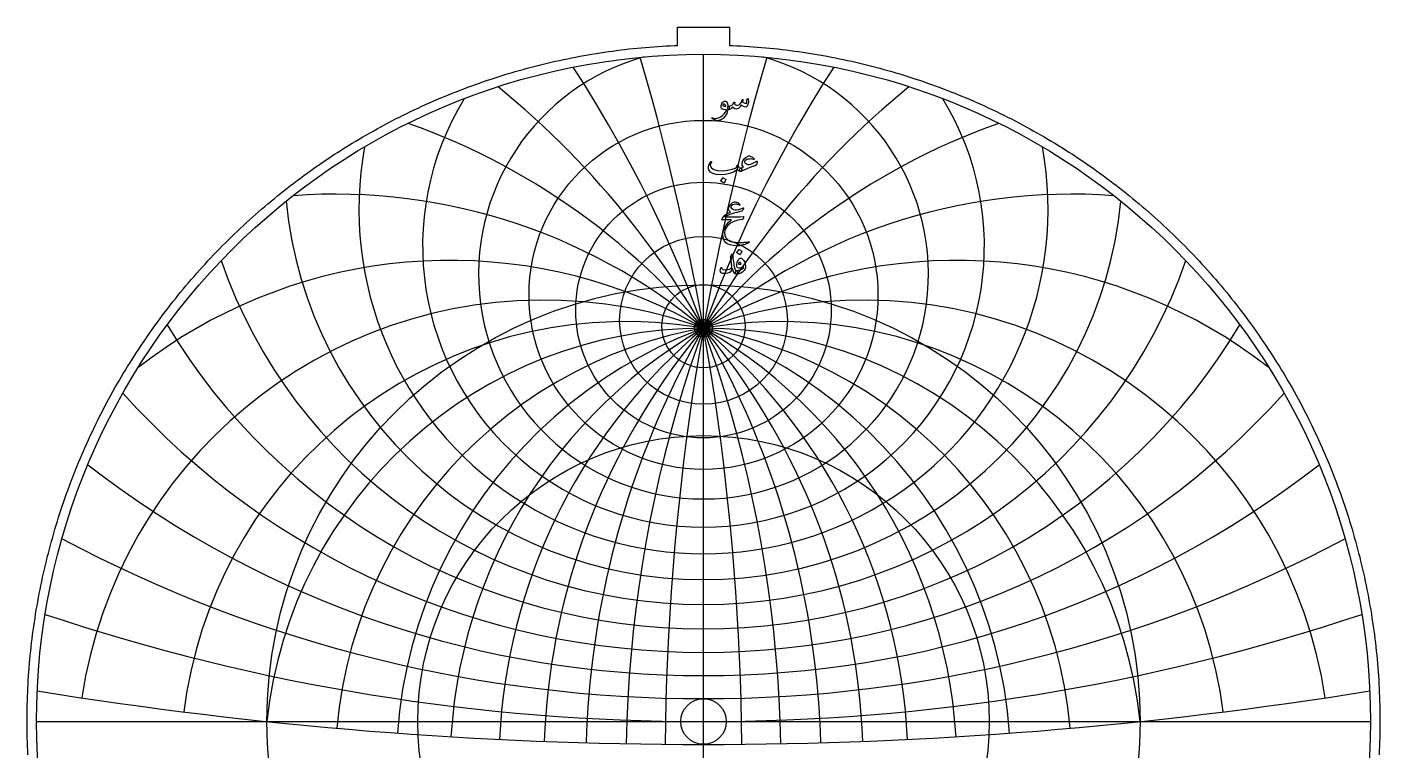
# Model space of a CAD drawing. Header units: millimetres. Extents: x -62 to 62, y -62 to 63.
# Drawn here: x -61.6 to 61.6, y -2.7 to 63.2 of the extents above; entities that cross this region are included whole.
import ezdxf

# ---------------------------------------------------------------- set-up
doc = ezdxf.new("R2010")
doc.units = ezdxf.units.MM
for name, color, linetype in [('CUT_INNER', 6, 'Continuous'), ('CUT_OUTER', 1, 'Continuous'), ('ENGRAVE', 7, 'Continuous'), ('ENGRAVE_FINE', 8, 'Continuous'), ('TEXT', 5, 'Continuous')]:
    doc.layers.add(name, color=color, linetype=linetype)

msp = doc.modelspace()

# ---------------------------------------------------------------- linework, layer by layer
at = {"layer": 'CUT_INNER'}
msp.add_circle((0, 0), 2.075, dxfattribs=at)
at = {"layer": 'CUT_OUTER'}
msp.add_lwpolyline([(-61.5383, -3.0232), (-61.5557, -2.6455), (-61.5708, -2.2678), (-61.5835, -1.89), (-61.5939, -1.512), (-61.6021, -1.1341), (-61.6079, -0.7561), (-61.6113, -0.378), (-61.6125, 0), (-61.6113, 0.378), (-61.6079, 0.7561), (-61.6021, 1.1341), (-61.5939, 1.512), (-61.5835, 1.89), (-61.5708, 2.2678), (-61.5557, 2.6455), (-61.5383, 3.0232), (-61.5186, 3.4007), (-61.4966, 3.7781), (-61.4722, 4.1554), (-61.4456, 4.5325), (-61.4166, 4.9094), (-61.3853, 5.2862), (-61.3517, 5.6627), (-61.3158, 6.0391), (-61.2776, 6.4152), (-61.2371, 6.7911), (-61.1943, 7.1667), (-61.1491, 7.542), (-61.1017, 7.9171), (-61.052, 8.2919), (-61, 8.6663), (-60.9456, 9.0404), (-60.889, 9.4142), (-60.8301, 9.7876), (-60.7689, 10.1607), (-60.7054, 10.5334), (-60.6396, 10.9057), (-60.5716, 11.2775), (-60.5012, 11.649), (-60.4286, 12.02), (-60.3537, 12.3906), (-60.2766, 12.7606), (-60.1971, 13.1303), (-60.1154, 13.4994), (-60.0315, 13.868), (-59.9453, 14.2361), (-59.8568, 14.6036), (-59.7661, 14.9706), (-59.6731, 15.3371), (-59.5778, 15.7029), (-59.4804, 16.0682), (-59.3807, 16.4328), (-59.2787, 16.7969), (-59.1745, 17.1603), (-59.0681, 17.5231), (-58.9595, 17.8852), (-58.8486, 18.2466), (-58.7356, 18.6073), (-58.6203, 18.9674), (-58.5028, 19.3267), (-58.3831, 19.6853), (-58.2612, 20.0432), (-58.1372, 20.4003), (-58.0109, 20.7566), (-57.8824, 21.1122), (-57.7518, 21.4669), (-57.619, 21.8209), (-57.484, 22.174), (-57.3469, 22.5263), (-57.2076, 22.8778), (-57.0661, 23.2284), (-56.9225, 23.5781), (-56.7768, 23.9269), (-56.6289, 24.2748), (-56.4789, 24.6218), (-56.3267, 24.9679), (-56.1725, 25.3131), (-56.0161, 25.6573), (-55.8576, 26.0005), (-55.697, 26.3427), (-55.5344, 26.684), (-55.3696, 27.0242), (-55.2027, 27.3635), (-55.0338, 27.7017), (-54.8628, 28.0388), (-54.6897, 28.3749), (-54.5146, 28.71), (-54.3374, 29.0439), (-54.1581, 29.3768), (-53.9769, 29.7085), (-53.7936, 30.0392), (-53.6082, 30.3687), (-53.4209, 30.6971), (-53.2315, 31.0243), (-53.0402, 31.3503), (-52.8468, 31.6752), (-52.6515, 31.9988), (-52.4541, 32.3213), (-52.2548, 32.6425), (-52.0535, 32.9625), (-51.8503, 33.2813), (-51.6451, 33.5988), (-51.438, 33.9151), (-51.2289, 34.2301), (-51.0179, 34.5438), (-50.805, 34.8562), (-50.5902, 35.1672), (-50.3734, 35.477), (-50.1548, 35.7854), (-49.9343, 36.0925), (-49.7119, 36.3982), (-49.4876, 36.7025), (-49.2615, 37.0055), (-49.0335, 37.307), (-48.8037, 37.6072), (-48.572, 37.906), (-48.3385, 38.2033), (-48.1032, 38.4992), (-47.866, 38.7936), (-47.6271, 39.0866), (-47.3864, 39.3781), (-47.1439, 39.6681), (-46.8996, 39.9566), (-46.6535, 40.2436), (-46.4057, 40.5291), (-46.1562, 40.8131), (-45.9049, 41.0955), (-45.6519, 41.3764), (-45.3971, 41.6558), (-45.1407, 41.9335), (-44.8825, 42.2097), (-44.6227, 42.4843), (-44.3612, 42.7573), (-44.098, 43.0287), (-43.8331, 43.2985), (-43.5666, 43.5666), (-43.2985, 43.8331), (-43.0287, 44.098), (-42.7573, 44.3612), (-42.4843, 44.6227), (-42.2097, 44.8825), (-41.9335, 45.1407), (-41.6558, 45.3971), (-41.3764, 45.6519), (-41.0955, 45.9049), (-40.8131, 46.1562), (-40.5291, 46.4057), (-40.2436, 46.6535), (-39.9566, 46.8996), (-39.6681, 47.1439), (-39.3781, 47.3864), (-39.0866, 47.6271), (-38.7936, 47.866), (-38.4992, 48.1032), (-38.2033, 48.3385), (-37.906, 48.572), (-37.6072, 48.8037), (-37.307, 49.0335), (-37.0055, 49.2615), (-36.7025, 49.4876), (-36.3982, 49.7119), (-36.0925, 49.9343), (-35.7854, 50.1548), (-35.477, 50.3734), (-35.1672, 50.5902), (-34.8562, 50.805), (-34.5438, 51.0179), (-34.2301, 51.2289), (-33.9151, 51.438), (-33.5988, 51.6451), (-33.2813, 51.8503), (-32.9625, 52.0535), (-32.6425, 52.2548), (-32.3213, 52.4541), (-31.9988, 52.6515), (-31.6752, 52.8468), (-31.3503, 53.0402), (-31.0243, 53.2315), (-30.6971, 53.4209), (-30.3687, 53.6082), (-30.0392, 53.7936), (-29.7085, 53.9769), (-29.3768, 54.1581), (-29.0439, 54.3374), (-28.71, 54.5146), (-28.3749, 54.6897), (-28.0388, 54.8628), (-27.7017, 55.0338), (-27.3635, 55.2027), (-27.0242, 55.3696), (-26.684, 55.5344), (-26.3427, 55.697), (-26.0005, 55.8576), (-25.6573, 56.0161), (-25.3131, 56.1725), (-24.9679, 56.3267), (-24.6218, 56.4789), (-24.2748, 56.6289), (-23.9269, 56.7768), (-23.5781, 56.9225), (-23.2284, 57.0661), (-22.8778, 57.2076), (-22.5263, 57.3469), (-22.174, 57.484), (-21.8209, 57.619), (-21.4669, 57.7518), (-21.1122, 57.8824), (-20.7566, 58.0109), (-20.4003, 58.1372), (-20.0432, 58.2612), (-19.6853, 58.3831), (-19.3267, 58.5028), (-18.9674, 58.6203), (-18.6073, 58.7356), (-18.2466, 58.8486), (-17.8852, 58.9595), (-17.5231, 59.0681), (-17.1603, 59.1745), (-16.7969, 59.2787), (-16.4328, 59.3807), (-16.0682, 59.4804), (-15.7029, 59.5778), (-15.3371, 59.6731), (-14.9706, 59.7661), (-14.6036, 59.8568), (-14.2361, 59.9453), (-13.868, 60.0315), (-13.4994, 60.1154), (-13.1303, 60.1971), (-12.7606, 60.2766), (-12.3906, 60.3537), (-12.02, 60.4286), (-11.649, 60.5012), (-11.2775, 60.5716), (-10.9057, 60.6396), (-10.5334, 60.7054), (-10.1607, 60.7689), (-9.7876, 60.8301), (-9.4142, 60.889), (-9.0404, 60.9456), (-8.6663, 61), (-8.2919, 61.052), (-7.9171, 61.1017), (-7.542, 61.1491), (-7.1667, 61.1943), (-6.7911, 61.2371), (-6.4152, 61.2776), (-6.0391, 61.3158), (-5.6627, 61.3517), (-5.2862, 61.3853), (-4.9094, 61.4166), (-4.5325, 61.4456), (-4.1554, 61.4722), (-3.7781, 61.4966), (-3.4007, 61.5186), (-3.0232, 61.5383), (-2.6455, 61.5557), (-2.3625, 61.567), (-2.3625, 63.2325), (2.3625, 63.2325), (2.3625, 61.567), (2.6455, 61.5557), (3.0232, 61.5383), (3.4007, 61.5186), (3.7781, 61.4966), (4.1554, 61.4722), (4.5325, 61.4456), (4.9094, 61.4166), (5.2862, 61.3853), (5.6627, 61.3517), (6.0391, 61.3158), (6.4152, 61.2776), (6.7911, 61.2371), (7.1667, 61.1943), (7.542, 61.1491), (7.9171, 61.1017), (8.2919, 61.052), (8.6663, 61), (9.0404, 60.9456), (9.4142, 60.889), (9.7876, 60.8301), (10.1607, 60.7689), (10.5334, 60.7054), (10.9057, 60.6396), (11.2775, 60.5716), (11.649, 60.5012), (12.02, 60.4286), (12.3906, 60.3537), (12.7606, 60.2766), (13.1303, 60.1971), (13.4994, 60.1154), (13.868, 60.0315), (14.2361, 59.9453), (14.6036, 59.8568), (14.9706, 59.7661), (15.3371, 59.6731), (15.7029, 59.5778), (16.0682, 59.4804), (16.4328, 59.3807), (16.7969, 59.2787), (17.1603, 59.1745), (17.5231, 59.0681), (17.8852, 58.9595), (18.2466, 58.8486), (18.6073, 58.7356), (18.9674, 58.6203), (19.3267, 58.5028), (19.6853, 58.3831), (20.0432, 58.2612), (20.4003, 58.1372), (20.7566, 58.0109), (21.1122, 57.8824), (21.4669, 57.7518), (21.8209, 57.619), (22.174, 57.484), (22.5263, 57.3469), (22.8778, 57.2076), (23.2284, 57.0661), (23.5781, 56.9225), (23.9269, 56.7768), (24.2748, 56.6289), (24.6218, 56.4789), (24.9679, 56.3267), (25.3131, 56.1725), (25.6573, 56.0161), (26.0005, 55.8576), (26.3427, 55.697), (26.684, 55.5344), (27.0242, 55.3696), (27.3635, 55.2027), (27.7017, 55.0338), (28.0388, 54.8628), (28.3749, 54.6897), (28.71, 54.5146), (29.0439, 54.3374), (29.3768, 54.1581), (29.7085, 53.9769), (30.0392, 53.7936), (30.3687, 53.6082), (30.6971, 53.4209), (31.0243, 53.2315), (31.3503, 53.0402), (31.6752, 52.8468), (31.9988, 52.6515), (32.3213, 52.4541), (32.6425, 52.2548), (32.9625, 52.0535), (33.2813, 51.8503), (33.5988, 51.6451), (33.9151, 51.438), (34.2301, 51.2289), (34.5438, 51.0179), (34.8562, 50.805), (35.1672, 50.5902), (35.477, 50.3734), (35.7854, 50.1548), (36.0925, 49.9343), (36.3982, 49.7119), (36.7025, 49.4876), (37.0055, 49.2615), (37.307, 49.0335), (37.6072, 48.8037), (37.906, 48.572), (38.2033, 48.3385), (38.4992, 48.1032), (38.7936, 47.866), (39.0866, 47.6271), (39.3781, 47.3864), (39.6681, 47.1439), (39.9566, 46.8996), (40.2436, 46.6535), (40.5291, 46.4057), (40.8131, 46.1562), (41.0955, 45.9049), (41.3764, 45.6519), (41.6558, 45.3971), (41.9335, 45.1407), (42.2097, 44.8825), (42.4843, 44.6227), (42.7573, 44.3612), (43.0287, 44.098), (43.2985, 43.8331), (43.5666, 43.5666), (43.8331, 43.2985), (44.098, 43.0287), (44.3612, 42.7573), (44.6227, 42.4843), (44.8825, 42.2097), (45.1407, 41.9335), (45.3971, 41.6558), (45.6519, 41.3764), (45.9049, 41.0955), (46.1562, 40.8131), (46.4057, 40.5291), (46.6535, 40.2436), (46.8996, 39.9566), (47.1439, 39.6681), (47.3864, 39.3781), (47.6271, 39.0866), (47.866, 38.7936), (48.1032, 38.4992), (48.3385, 38.2033), (48.572, 37.906), (48.8037, 37.6072), (49.0335, 37.307), (49.2615, 37.0055), (49.4876, 36.7025), (49.7119, 36.3982), (49.9343, 36.0925), (50.1548, 35.7854), (50.3734, 35.477), (50.5902, 35.1672), (50.805, 34.8562), (51.0179, 34.5438), (51.2289, 34.2301), (51.438, 33.9151), (51.6451, 33.5988), (51.8503, 33.2813), (52.0535, 32.9625), (52.2548, 32.6425), (52.4541, 32.3213), (52.6515, 31.9988), (52.8468, 31.6752), (53.0402, 31.3503), (53.2315, 31.0243), (53.4209, 30.6971), (53.6082, 30.3687), (53.7936, 30.0392), (53.9769, 29.7085), (54.1581, 29.3768), (54.3374, 29.0439), (54.5146, 28.71), (54.6897, 28.3749), (54.8628, 28.0388), (55.0338, 27.7017), (55.2027, 27.3635), (55.3696, 27.0242), (55.5344, 26.684), (55.697, 26.3427), (55.8576, 26.0005), (56.0161, 25.6573), (56.1725, 25.3131), (56.3267, 24.9679), (56.4789, 24.6218), (56.6289, 24.2748), (56.7768, 23.9269), (56.9225, 23.5781), (57.0661, 23.2284), (57.2076, 22.8778), (57.3469, 22.5263), (57.484, 22.174), (57.619, 21.8209), (57.7518, 21.4669), (57.8824, 21.1122), (58.0109, 20.7566), (58.1372, 20.4003), (58.2612, 20.0432), (58.3831, 19.6853), (58.5028, 19.3267), (58.6203, 18.9674), (58.7356, 18.6073), (58.8486, 18.2466), (58.9595, 17.8852), (59.0681, 17.5231), (59.1745, 17.1603), (59.2787, 16.7969), (59.3807, 16.4328), (59.4804, 16.0682), (59.5778, 15.7029), (59.6731, 15.3371), (59.7661, 14.9706), (59.8568, 14.6036), (59.9453, 14.2361), (60.0315, 13.868), (60.1154, 13.4994), (60.1971, 13.1303), (60.2766, 12.7606), (60.3537, 12.3906), (60.4286, 12.02), (60.5012, 11.649), (60.5716, 11.2775), (60.6396, 10.9057), (60.7054, 10.5334), (60.7689, 10.1607), (60.8301, 9.7876), (60.889, 9.4142), (60.9456, 9.0404), (61, 8.6663), (61.052, 8.2919), (61.1017, 7.9171), (61.1491, 7.542), (61.1943, 7.1667), (61.2371, 6.7911), (61.2776, 6.4152), (61.3158, 6.0391), (61.3517, 5.6627), (61.3853, 5.2862), (61.4166, 4.9094), (61.4456, 4.5325), (61.4722, 4.1554), (61.4966, 3.7781), (61.5186, 3.4007), (61.5383, 3.0232), (61.5557, 2.6455), (61.5708, 2.2678), (61.5835, 1.89), (61.5939, 1.512), (61.6021, 1.1341), (61.6079, 0.7561), (61.6113, 0.378), (61.6125, 0), (61.6113, -0.378), (61.6079, -0.7561), (61.6021, -1.1341), (61.5939, -1.512), (61.5835, -1.89), (61.5708, -2.2678), (61.5557, -2.6455), (61.5383, -3.0232)], dxfattribs=at)
at = {"layer": 'ENGRAVE'}
for points in [[(0, -60.75), (0, 60.75)], [(-60.75, 0), (60.75, 0)]]:
    msp.add_lwpolyline(points, dxfattribs=at)
for centre, radius in [((0, 0), 60.75), ((0, 38.8464), 15.8873), ((0, 37.4659), 11.6414), ((0, 36.5284), 7.6365), ((0, 0), 39.7663), ((0, 35.9842), 3.7821), ((0, 35.8057), 0.81), ((0, 0), 26.0306)]:
    msp.add_circle(centre, radius, dxfattribs=at)
for centre, radius, start, end in [((0, 40.7483), 20.4864, 105.294428, 74.705572), ((0, 43.2912), 25.5861, 148.369607, 31.630393), ((0, 46.6553), 31.3905, 169.605342, 10.394658), ((0, 51.1187), 38.1979, 185.608142, 354.391858), ((0, 57.1251), 46.4697, 199.041634, 340.958366), ((0, 65.4203), 56.9678, 210.960954, 329.039046), ((0, -4.1796), 39.9854, 6, 174), ((0, -4.1796), 39.9854, 6, 174), ((0, 77.3541), 71.0558, 221.90416, 318.09584), ((0, 95.6327), 91.4531, 232.186506, 307.813494), ((0, 126.5793), 124.4953, 242.011338, 297.988662), ((0, 189.1756), 189.1756, 251.5206, 288.4794), ((0, 378.3511), 380.4352, 260.821116, 279.178884)]:
    msp.add_arc(centre, radius, start, end, dxfattribs=at)
at = {"layer": 'ENGRAVE_FINE'}
for centre, radius, start, end in [((-226.7682, -4.1796), 230.2665, 0.525409, 16.307077), ((-226.7682, -4.1796), 230.2665, 0.525409, 16.307077), ((226.7682, -4.1796), 230.2665, 163.692923, 179.474591), ((226.7682, -4.1796), 230.2665, 163.692923, 179.474591), ((-109.8588, -4.1796), 116.9093, 1.0589, 33.050278), ((-109.8588, -4.1796), 116.9093, 1.0589, 33.050278), ((109.8588, -4.1796), 116.9093, 146.949722, 178.9411), ((109.8588, -4.1796), 116.9093, 146.949722, 178.9411), ((-69.2567, -4.1796), 79.9707, 1.60906, 50.802338), ((-69.2567, -4.1796), 79.9707, 1.60906, 50.802338), ((69.2567, -4.1796), 79.9707, 129.197662, 178.39094), ((69.2567, -4.1796), 79.9707, 129.197662, 178.39094), ((-47.6527, -4.1796), 62.2062, 2.185554, 70.519869), ((-47.6527, -4.1796), 62.2062, 2.185554, 70.519869), ((47.6527, -4.1796), 62.2062, 109.480131, 177.814446), ((47.6527, -4.1796), 62.2062, 109.480131, 177.814446), ((-33.5517, -4.1796), 52.1972, 2.799848, 94.223793), ((-33.5517, -4.1796), 52.1972, 2.799848, 94.223793), ((33.5517, -4.1796), 52.1972, 85.776207, 177.200152), ((33.5517, -4.1796), 52.1972, 85.776207, 177.200152), ((-23.0856, -4.1796), 46.1711, 3.466213, 128.001983), ((-23.0856, -4.1796), 46.1711, 3.466213, 128.001983), ((23.0856, -4.1796), 46.1711, 51.998017, 176.533787), ((23.0856, -4.1796), 46.1711, 51.998017, 176.533787), ((-14.5535, -4.1796), 42.5515, 4.203203, 171.439234), ((-14.5535, -4.1796), 42.5515, 4.203203, 171.439234), ((14.5535, -4.1796), 42.5515, 8.560766, 175.796797), ((14.5535, -4.1796), 42.5515, 8.560766, 175.796797), ((-7.0505, -4.1796), 40.6022, 5.035959, 172.852221), ((-7.0505, -4.1796), 40.6022, 5.035959, 172.852221), ((7.0505, -4.1796), 40.6022, 7.147779, 174.964041), ((7.0505, -4.1796), 40.6022, 7.147779, 174.964041)]:
    msp.add_arc(centre, radius, start, end, dxfattribs=at)
at = {"layer": 'TEXT'}
for points in [[(4.0149, 56.7228), (4.0227, 56.7282), (4.032, 56.7264), (4.0425, 56.7174), (4.0544, 56.7013), (4.0672, 56.6739), (4.0769, 56.6348), (4.0834, 56.584), (4.0867, 56.5216), (4.0879, 56.4507), (4.084, 56.3815), (4.0753, 56.3141), (4.0616, 56.2486), (4.0216, 56.121), (3.9772, 56.0294), (3.9282, 55.9737), (3.8748, 55.954), (3.7484, 55.9614), (3.6314, 55.9944), (3.5238, 56.053), (3.4257, 56.1372), (3.3583, 56.0045), (3.2784, 55.901), (3.1859, 55.8266), (3.0808, 55.7815), (2.9705, 55.7716), (2.8589, 55.7995), (2.746, 55.865), (2.6317, 55.9683), (2.5392, 55.8504), (2.4485, 55.7662), (2.3595, 55.7157), (2.2724, 55.6989), (2.2549, 55.7088), (2.2383, 55.7384), (2.2226, 55.7878), (2.2077, 55.857), (2.2024, 55.9252), (2.2113, 55.9755), (2.2347, 56.0079), (2.2724, 56.0222), (2.4381, 56.0597), (2.5832, 56.1327), (2.7076, 56.2412), (2.8113, 56.3851), (2.8169, 56.3929), (2.823, 56.3986), (2.8295, 56.4019), (2.8365, 56.4031), (2.845, 56.4022), (2.8526, 56.3995), (2.8594, 56.395), (2.8652, 56.3887), (2.8686, 56.3694), (2.8607, 56.3366), (2.8416, 56.2903), (2.8113, 56.2306), (2.8511, 56.1846), (2.9128, 56.1507), (2.9966, 56.1289), (3.1023, 56.1192), (3.2341, 56.1468), (3.3493, 56.2369), (3.4479, 56.3894), (3.5299, 56.6042), (3.5339, 56.6152), (3.5389, 56.6231), (3.5447, 56.6278), (3.5514, 56.6294), (3.5615, 56.6285), (3.5703, 56.6258), (3.5777, 56.6213), (3.5838, 56.615), (3.5883, 56.606), (3.5909, 56.5971), (3.5918, 56.5881), (3.5909, 56.5791), (3.555, 56.4282), (3.597, 56.3909), (3.6475, 56.3581), (3.7066, 56.3299), (3.7742, 56.306), (3.84, 56.2906), (3.89, 56.2872), (3.9244, 56.2959), (3.943, 56.3168), (3.9491, 56.3487), (3.9457, 56.3941), (3.9329, 56.4529), (3.9107, 56.5252), (3.9145, 56.5456), (3.9332, 56.5854), (3.9666, 56.6444), (4.0149, 56.7228)], [(2.2006, 55.6594), (2.1163, 55.3636), (1.9751, 55.116), (1.7768, 54.9163), (1.5215, 54.7648), (1.4858, 54.7494), (1.4506, 54.7356), (1.4158, 54.7233), (1.3814, 54.7127), (1.3477, 54.7038), (1.3149, 54.6969), (1.2831, 54.6921), (1.2521, 54.6893), (1.1748, 54.7003), (1.0724, 54.7405), (0.9449, 54.8099), (0.7922, 54.9085), (0.7758, 54.9226), (0.7662, 54.9363), (0.7632, 54.9496), (0.7671, 54.9624), (0.7756, 54.9722), (0.7868, 54.9767), (0.8007, 54.9758), (0.8173, 54.9695), (0.9761, 54.9181), (1.1542, 54.9184), (1.3515, 54.9702), (1.5682, 55.0737), (1.7452, 55.1939), (1.8916, 55.3351), (2.0074, 55.4975), (2.0928, 55.6809), (2.0921, 55.6874), (2.0901, 55.6926), (2.0867, 55.6964), (2.082, 55.6989), (1.9583, 55.7061), (1.853, 55.7204), (1.7661, 55.742), (1.6976, 55.7707), (1.6446, 55.8152), (1.6113, 55.8767), (1.5979, 55.9553), (1.6042, 56.051), (1.6062, 56.0637), (1.6087, 56.0766), (1.6116, 56.0897), (1.6149, 56.1031), (1.6188, 56.1169), (1.623, 56.1314), (1.6277, 56.1465), (1.6329, 56.1623), (1.6751, 56.265), (1.7263, 56.3501), (1.7865, 56.4176), (1.8557, 56.4677), (1.9264, 56.4951), (1.9913, 56.4947), (2.0503, 56.4664), (2.1036, 56.4102), (2.15, 56.3321), (2.1853, 56.2414), (2.2093, 56.1381), (2.2221, 56.0222), (2.2292, 56.0223), (2.236, 56.0227), (2.2427, 56.0232), (2.2491, 56.024), (2.2555, 56.0248), (2.2621, 56.0254), (2.2689, 56.0257), (2.276, 56.0258), (2.3003, 56.0207), (2.3191, 56.0052), (2.3326, 55.9793), (2.3407, 55.9432), (2.344, 55.9034), (2.3434, 55.8632), (2.3387, 55.8226), (2.3299, 55.7815), (2.3184, 55.7454), (2.3056, 55.7195), (2.2915, 55.704), (2.276, 55.6989), (2.2077, 55.6989), (2.2073, 55.6924), (2.2059, 55.6836), (2.2037, 55.6726), (2.2006, 55.6594)], [(2.0281, 56.0617), (1.9904, 56.1275), (1.9491, 56.174), (1.9042, 56.2012), (1.8557, 56.209), (1.8267, 56.2014), (1.8009, 56.1893), (1.7782, 56.1727), (1.7586, 56.1516), (1.7524, 56.1403), (1.7515, 56.1282), (1.756, 56.1152), (1.7658, 56.1013), (1.8029, 56.0687), (1.8565, 56.0465), (1.9268, 56.0346), (2.0137, 56.033), (2.0227, 56.0348), (2.0281, 56.0402), (2.0299, 56.0492), (2.0281, 56.0617)], [(0.6611, 50.9851), (0.6739, 50.999), (0.6871, 51.0049), (0.7008, 51.0026), (0.715, 50.9923), (0.7257, 50.9788), (0.7293, 50.9635), (0.7257, 50.9465), (0.715, 50.9276), (0.6602, 50.8427), (0.6251, 50.7642), (0.6099, 50.6918), (0.6144, 50.6258), (0.7269, 50.4089), (0.9458, 50.2576), (1.2712, 50.1718), (1.703, 50.1516), (2.0234, 50.1752), (2.3308, 50.2243), (2.6252, 50.2991), (2.9065, 50.3995), (2.9562, 50.4289), (2.9972, 50.474), (3.0298, 50.5349), (3.0538, 50.6115), (3.0619, 50.6332), (3.0754, 50.6483), (3.0942, 50.6566), (3.1185, 50.6582), (3.1358, 50.6508), (3.1481, 50.6357), (3.1556, 50.613), (3.158, 50.5827), (3.1749, 50.5077), (3.2218, 50.4516), (3.2988, 50.4143), (3.4059, 50.3959), (3.4445, 50.3874), (3.4706, 50.3654), (3.4841, 50.3299), (3.485, 50.2809), (3.4719, 50.1898), (3.4544, 50.1246), (3.4324, 50.0856), (3.4059, 50.0725), (3.3271, 50.0829), (3.2523, 50.1139), (3.1816, 50.1655), (3.1149, 50.2378), (3.1093, 50.2407), (3.0996, 50.2387), (3.0859, 50.2318), (3.0682, 50.2199), (2.7332, 50.0312), (2.3676, 49.8965), (1.9715, 49.8157), (1.5449, 49.7887), (1.1506, 49.8157), (0.8443, 49.8965), (0.626, 50.0312), (0.4958, 50.2199), (0.4662, 50.3252), (0.4563, 50.4327), (0.4662, 50.5425), (0.4958, 50.6546), (0.5358, 50.7588), (0.5766, 50.8486), (0.6184, 50.924), (0.6611, 50.9851)], [(4.8897, 50.9743), (4.8179, 50.6869), (4.8098, 50.673), (4.7963, 50.66), (4.7774, 50.6478), (4.7532, 50.6366), (4.6994, 50.6176), (4.6423, 50.5966), (4.5818, 50.5736), (4.5179, 50.5486), (4.4506, 50.5218), (4.38, 50.4933), (4.306, 50.4634), (4.2287, 50.4318), (3.4023, 50.0725), (3.3646, 50.0809), (3.3341, 50.1058), (3.3107, 50.1473), (3.2945, 50.2055), (3.2918, 50.2672), (3.3089, 50.3195), (3.3457, 50.3624), (3.4023, 50.3959), (3.4094, 50.3992), (3.4234, 50.4053), (3.4444, 50.4144), (3.4724, 50.4264), (3.5071, 50.4411), (3.5483, 50.4583), (3.596, 50.478), (3.6502, 50.5001), (3.5804, 50.5717), (3.5362, 50.6501), (3.5175, 50.7352), (3.5245, 50.827), (3.5936, 51.0455), (3.7113, 51.2303), (3.8775, 51.3814), (4.0921, 51.4989), (4.1391, 51.5099), (4.1936, 51.507), (4.2558, 51.4901), (4.3257, 51.4593), (4.3982, 51.4174), (4.4649, 51.3704), (4.5257, 51.3186), (4.5807, 51.2617), (4.5962, 51.2409), (4.6032, 51.2213), (4.6016, 51.2031), (4.5915, 51.1863), (4.5763, 51.1733), (4.5592, 51.1665), (4.5403, 51.1661), (4.5197, 51.1719), (4.4121, 51.2058), (4.2978, 51.2213), (4.1768, 51.2184), (4.049, 51.1971), (3.9334, 51.1625), (3.8415, 51.1162), (3.7735, 51.0583), (3.7293, 50.9887), (3.7248, 50.9577), (3.7365, 50.9222), (3.7643, 50.8823), (3.8083, 50.8378), (3.8586, 50.7974), (3.9089, 50.7659), (3.9592, 50.7435), (4.0095, 50.73), (4.1602, 50.7262), (4.3212, 50.7579), (4.4925, 50.825), (4.6742, 50.9276), (4.6937, 50.94), (4.7128, 50.9519), (4.7314, 50.9633), (4.7496, 50.9743), (4.7671, 50.9847), (4.7837, 50.9941), (4.7995, 51.0026), (4.8143, 51.0103), (4.8554, 51.0296), (4.8816, 51.03), (4.8931, 51.0116), (4.8897, 50.9743)], [(1.7497, 49.4941), (1.7542, 49.4986), (1.7604, 49.5013), (1.7685, 49.5022), (1.7784, 49.5013), (1.8482, 49.473), (1.914, 49.4384), (1.9758, 49.3976), (2.0335, 49.3504), (2.0391, 49.3432), (2.0416, 49.336), (2.0409, 49.3289), (2.0371, 49.3217), (1.8682, 49.0486), (1.8619, 49.0421), (1.8539, 49.0405), (1.844, 49.0439), (1.8323, 49.0522), (1.8222, 49.0594), (1.8063, 49.0702), (1.7845, 49.0845), (1.7569, 49.1025), (1.7229, 49.1241), (1.6823, 49.1492), (1.6349, 49.178), (1.5808, 49.2103), (1.5736, 49.2157), (1.57, 49.2211), (1.57, 49.2265), (1.5736, 49.2318)], [(3.6448, 46.7541), (3.6478, 46.7288), (3.6314, 46.6814), (3.5957, 46.612), (3.5406, 46.5206), (3.529, 46.5058), (3.5155, 46.4937), (3.5002, 46.4842), (3.4832, 46.4775), (3.2532, 46.4142), (3.0484, 46.3571), (2.8688, 46.3064), (2.7143, 46.2619), (2.585, 46.224), (2.4808, 46.1928), (2.4017, 46.1683), (2.3479, 46.1505), (1.9131, 45.9565), (1.8826, 45.9543), (1.8592, 45.9583), (1.8431, 45.9687), (1.8341, 45.9853), (1.8339, 45.9913), (1.8368, 45.9988), (1.8429, 46.0075), (1.8521, 46.0176), (1.9405, 46.1007), (2.073, 46.1883), (2.2495, 46.2803), (2.47, 46.3769), (2.4101, 46.4281), (2.3595, 46.4775), (2.3184, 46.5251), (2.2868, 46.5709), (2.2672, 46.621), (2.2625, 46.6814), (2.2726, 46.7521), (2.2976, 46.8332), (2.338, 46.9176), (2.3946, 47.002), (2.4673, 47.0865), (2.5562, 47.1709), (2.653, 47.2439), (2.7458, 47.2939), (2.8344, 47.3211), (2.9191, 47.3254), (3.0338, 47.3022), (3.1374, 47.2544), (3.2297, 47.1819), (3.3107, 47.0847), (3.3179, 47.0725), (3.3215, 47.0613), (3.3215, 47.051), (3.3179, 47.0415), (3.31, 47.0328), (3.3008, 47.0281), (3.2903, 47.0274), (3.2784, 47.0308), (3.2255, 47.0476), (3.1746, 47.0622), (3.1258, 47.0746), (3.079, 47.0847), (3.0344, 47.0923), (2.9923, 47.0972), (2.9527, 47.0995), (2.9155, 47.099), (2.7608, 47.0808), (2.6308, 47.0371), (2.5255, 46.9677), (2.4449, 46.8727), (2.5306, 46.7597), (2.6263, 46.676), (2.7318, 46.6214), (2.8472, 46.596), (3.019, 46.5943), (3.2038, 46.6212), (3.4017, 46.6769), (3.6125, 46.7613), (3.6213, 46.7636), (3.6296, 46.7631), (3.6374, 46.76), (3.6448, 46.7541)], [(2.1538, 45.9673), (2.6148, 45.9511), (3.0134, 45.9494), (3.3496, 45.9619), (3.6233, 45.9889), (3.6317, 45.9899), (3.639, 45.9893), (3.6452, 45.9872), (3.6502, 45.9835), (3.6539, 45.9784), (3.6561, 45.9723), (3.6566, 45.965), (3.6556, 45.9565), (3.6485, 45.9238), (3.6417, 45.8937), (3.6351, 45.8663), (3.6287, 45.8416), (3.6225, 45.8196), (3.6165, 45.8003), (3.6108, 45.7836), (3.6053, 45.7697), (3.5936, 45.7475), (3.5802, 45.7311), (3.5649, 45.7205), (3.5478, 45.7158), (3.1329, 45.6406), (2.7718, 45.5227), (2.4646, 45.3622), (2.2113, 45.1589), (2.0833, 45.0128), (1.9904, 44.8581), (1.9324, 44.6948), (1.9095, 44.523), (1.9315, 44.2534), (2.0191, 44.0335), (2.1723, 43.8635), (2.391, 43.7434), (2.5044, 43.707), (2.629, 43.6769), (2.7648, 43.6531), (2.9119, 43.6356), (3.07, 43.6242), (3.2389, 43.6186), (3.4185, 43.6188), (3.6089, 43.6248), (3.6766, 43.6287), (3.7432, 43.6329), (3.8086, 43.6376), (3.873, 43.6428), (3.9357, 43.6484), (3.9965, 43.6545), (4.0552, 43.661), (4.1119, 43.668), (4.1292, 43.6689), (4.1415, 43.6644), (4.1489, 43.6545), (4.1514, 43.6392), (4.1501, 43.6215), (4.146, 43.6078), (4.1393, 43.5981), (4.1299, 43.5925), (4.0284, 43.5496), (3.9323, 43.5108), (3.8415, 43.476), (3.7562, 43.4452), (3.6765, 43.4183), (3.6026, 43.3949), (3.5346, 43.3752), (3.4724, 43.359), (3.4139, 43.3471), (3.357, 43.3365), (3.3016, 43.3273), (3.2478, 43.3195), (3.1954, 43.3134), (3.1441, 43.3096), (3.0939, 43.308), (3.0448, 43.3087), (2.7098, 43.3347), (2.4305, 43.3913), (2.2068, 43.4784), (2.0389, 43.5961), (1.9156, 43.7432), (1.8296, 43.915), (1.7809, 44.1114), (1.7694, 44.3326), (1.8047, 44.607), (1.8889, 44.8733), (2.022, 45.1316), (2.2041, 45.3817), (2.2753, 45.4574), (2.3559, 45.5299), (2.446, 45.5993), (2.5455, 45.6655), (1.676, 45.6727), (1.6551, 45.6817), (1.6464, 45.6979), (1.6497, 45.7212), (1.6652, 45.7518), (1.6944, 45.7962), (1.7209, 45.8362), (1.7447, 45.8717), (1.7658, 45.9026), (1.7842, 45.9289), (1.8, 45.9503), (1.813, 45.9666), (1.8233, 45.9781), (1.8467, 45.9801), (1.9095, 45.979), (2.0119, 45.9747), (2.1538, 45.9673)], [(2.9892, 41.0549), (3.0152, 41.0423), (3.0359, 41.0226), (3.0511, 40.9956), (3.061, 40.9615), (3.0675, 40.9193), (3.0691, 40.8789), (3.0657, 40.8402), (3.0574, 40.8034), (3.0451, 40.772), (3.0296, 40.7495), (3.0109, 40.736), (2.9892, 40.7316), (2.8816, 40.7614), (2.7925, 40.8366), (2.7217, 40.9572), (2.6694, 41.1232), (2.6627, 41.1518), (2.6568, 41.1766), (2.6519, 41.1976), (2.6479, 41.2148), (2.6447, 41.2281), (2.6425, 41.2377), (2.6411, 41.2434), (2.6407, 41.2453), (2.6353, 41.2559), (2.6299, 41.2588), (2.6245, 41.2541), (2.6191, 41.2417), (2.558, 41.1039), (2.4898, 40.9956), (2.4143, 40.917), (2.3317, 40.8681), (2.2118, 40.8304), (2.0712, 40.807), (1.91, 40.798), (1.7281, 40.8034), (1.6066, 40.8409), (1.5404, 40.9319), (1.5294, 41.0762), (1.5736, 41.2741), (1.5837, 41.2979), (1.5961, 41.3154), (1.6107, 41.3266), (1.6275, 41.3315), (1.6441, 41.33), (1.6581, 41.3217), (1.6693, 41.3066), (1.6778, 41.2848), (1.696, 41.2384), (1.7182, 41.2031), (1.7445, 41.1791), (1.7748, 41.1663), (1.9448, 41.1402), (2.1062, 41.1375), (2.2592, 41.1582), (2.4035, 41.2022), (2.4662, 41.235), (2.5176, 41.2794), (2.5578, 41.3356), (2.5868, 41.4034), (2.585, 41.4355), (2.576, 41.5103), (2.5598, 41.6277), (2.5365, 41.7878), (2.5246, 41.8735), (2.514, 41.9508), (2.5048, 42.0199), (2.497, 42.0806), (2.4902, 42.1326), (2.4844, 42.1754), (2.4794, 42.209), (2.4754, 42.2333), (2.472, 42.2706), (2.4727, 42.3034), (2.4774, 42.3317), (2.4862, 42.3555), (2.5001, 42.385), (2.5131, 42.4125), (2.5252, 42.438), (2.5365, 42.4615), (2.5466, 42.4829), (2.5553, 42.5023), (2.5627, 42.5197), (2.5688, 42.5351), (2.5751, 42.5475), (2.5832, 42.5558), (2.5931, 42.56), (2.6047, 42.5603), (2.6175, 42.5553), (2.6272, 42.5477), (2.6337, 42.5374), (2.6371, 42.5243), (2.659, 42.3405), (2.6815, 42.1664), (2.7048, 42.0019), (2.7287, 41.8471), (2.7531, 41.7019), (2.7776, 41.5664), (2.8025, 41.4406), (2.8275, 41.3244), (2.8578, 41.2159), (2.8949, 41.1348), (2.9386, 41.0812), (2.9892, 41.0549)], [(3.4023, 42.201), (3.427, 42.1974), (3.4544, 42.1866), (3.4845, 42.1687), (3.5173, 42.1435), (3.6576, 41.994), (3.7553, 41.8255), (3.8103, 41.6383), (3.8227, 41.4321), (3.8117, 41.3248), (3.7894, 41.2292), (3.756, 41.1452), (3.7113, 41.0729), (3.5665, 40.9235), (3.3978, 40.8169), (3.2054, 40.7529), (2.9892, 40.7316), (2.9674, 40.7367), (2.9487, 40.7522), (2.9332, 40.778), (2.9209, 40.8142), (2.9163, 40.8342), (2.9133, 40.8546), (2.9118, 40.8755), (2.9119, 40.8968), (2.9132, 40.9179), (2.9151, 40.9381), (2.9176, 40.9575), (2.9209, 40.9759), (2.9306, 41.0077), (2.9452, 41.0316), (2.9647, 41.0473), (2.9892, 41.0549), (3.1998, 41.0832), (3.3826, 41.1357), (3.5375, 41.2125), (3.6646, 41.3136), (3.6585, 41.3641), (3.6511, 41.4043), (3.6424, 41.4342), (3.6323, 41.4537), (3.6201, 41.4705), (3.6089, 41.4815), (3.5986, 41.4867), (3.5891, 41.486), (3.5826, 41.4838), (3.5775, 41.4806), (3.5737, 41.4766), (3.5712, 41.4717), (3.5366, 41.4007), (3.4939, 41.3459), (3.4432, 41.3073), (3.3844, 41.2848), (3.2135, 41.2716), (3.096, 41.3181), (3.032, 41.4243), (3.0215, 41.5902), (3.0359, 41.6854), (3.0646, 41.7842), (3.1077, 41.8866), (3.1652, 41.9926), (3.2258, 42.0838), (3.2856, 42.1489), (3.3444, 42.188), (3.4023, 42.201)], [(3.2119, 42.9591), (3.2164, 42.9635), (3.2227, 42.9662), (3.2308, 42.9671), (3.2407, 42.9662), (3.3105, 42.9379), (3.3763, 42.9034), (3.438, 42.8625), (3.4957, 42.8153), (3.5014, 42.8082), (3.5038, 42.801), (3.5031, 42.7938), (3.4993, 42.7866), (3.3305, 42.5136), (3.3242, 42.507), (3.3161, 42.5055), (3.3062, 42.5088), (3.2945, 42.5171), (3.2844, 42.5243), (3.2685, 42.5351), (3.2467, 42.5495), (3.2191, 42.5674), (3.1852, 42.589), (3.1445, 42.6142), (3.0972, 42.6429), (3.0431, 42.6752), (3.0359, 42.6806), (3.0323, 42.686), (3.0323, 42.6914), (3.0359, 42.6968)], [(3.2838, 41.813), (3.2481, 41.8029), (3.22, 41.7761), (3.1996, 41.7328), (3.1868, 41.6729), (3.187, 41.6634), (3.1877, 41.6567), (3.1888, 41.6526), (3.1904, 41.6513), (3.2265, 41.6425), (3.2631, 41.6378), (3.3002, 41.6372), (3.3377, 41.6405), (3.3707, 41.6475), (3.3978, 41.6576), (3.4192, 41.6708), (3.4347, 41.6872), (3.3942, 41.7449), (3.3556, 41.7851), (3.3188, 41.8078), (3.2838, 41.813)]]:
    msp.add_lwpolyline(points, close=True, dxfattribs=at)

doc.saveas('drawing.dxf')
